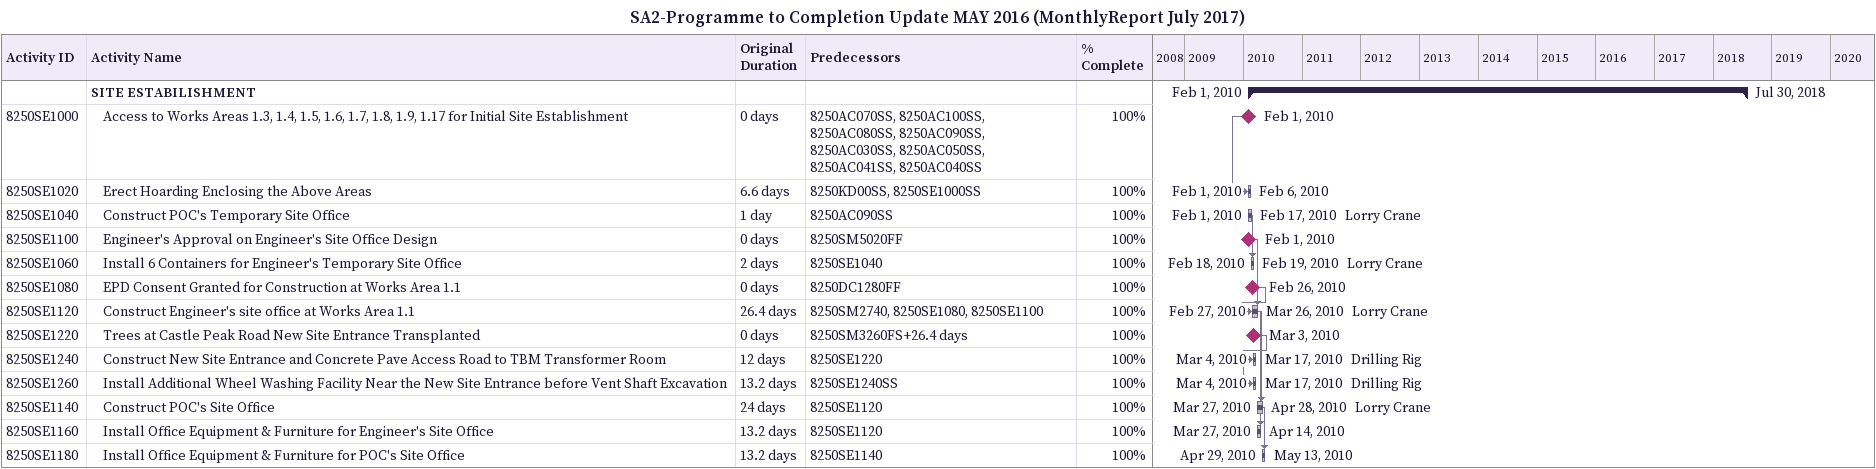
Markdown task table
SA2-Programme to Completion Update MAY 2016 (MonthlyReport July 2017)

| ID | Level | Task | Original duration | Start | Finish | Predecessors | Resources | % complete |
|---|---|---|---|---|---|---|---|---|
|  | 1 | **SITE ESTABILISHMENT** |  | 2010-02-01 | 2018-07-30 |  |  |  |
| 8250SE1000 | 2 | Access to Works Areas 1.3, 1.4, 1.5, 1.6, 1.7, 1.8, 1.9, 1.17 for Initial Site Establishment | 0d | 2010-02-01 | 2010-02-01 | 8250AC070SS, 8250AC100SS, 8250AC080SS, 8250AC090SS, 8250AC030SS, 8250AC050SS, 8250AC041SS, 8250AC040SS |  | 100 |
| 8250SE1020 | 2 | Erect Hoarding Enclosing the Above Areas | 6.6d | 2010-02-01 | 2010-02-06 | 8250KD00SS, 8250SE1000SS |  | 100 |
| 8250SE1040 | 2 | Construct POC's Temporary Site Office | 1d | 2010-02-01 | 2010-02-17 | 8250AC090SS | Lorry Crane | 100 |
| 8250SE1100 | 2 | Engineer's Approval on Engineer's Site Office Design | 0d | 2010-02-01 | 2010-02-01 | 8250SM5020FF |  | 100 |
| 8250SE1060 | 2 | Install 6 Containers for Engineer's Temporary Site Office | 2d | 2010-02-18 | 2010-02-19 | 8250SE1040 | Lorry Crane | 100 |
| 8250SE1080 | 2 | EPD Consent Granted for Construction at Works Area 1.1 | 0d | 2010-02-26 | 2010-02-26 | 8250DC1280FF |  | 100 |
| 8250SE1120 | 2 | Construct Engineer's site office at Works Area 1.1 | 26.4d | 2010-02-27 | 2010-03-26 | 8250SM2740, 8250SE1080, 8250SE1100 | Lorry Crane | 100 |
| 8250SE1220 | 2 | Trees at Castle Peak Road New Site Entrance Transplanted | 0d | 2010-03-03 | 2010-03-03 | 8250SM3260FS+26.4d |  | 100 |
| 8250SE1240 | 2 | Construct New Site Entrance and Concrete Pave Access Road to TBM Transformer Room | 12d | 2010-03-04 | 2010-03-17 | 8250SE1220 | Drilling Rig | 100 |
| 8250SE1260 | 2 | Install Additional Wheel Washing Facility Near the New Site Entrance before Vent Shaft Excavation | 13.2d | 2010-03-04 | 2010-03-17 | 8250SE1240SS | Drilling Rig | 100 |
| 8250SE1140 | 2 | Construct POC's Site Office | 24d | 2010-03-27 | 2010-04-28 | 8250SE1120 | Lorry Crane | 100 |
| 8250SE1160 | 2 | Install Office Equipment & Furniture for Engineer's Site Office | 13.2d | 2010-03-27 | 2010-04-14 | 8250SE1120 |  | 100 |
| 8250SE1180 | 2 | Install Office Equipment & Furniture for POC's Site Office | 13.2d | 2010-04-29 | 2010-05-13 | 8250SE1140 |  | 100 |
